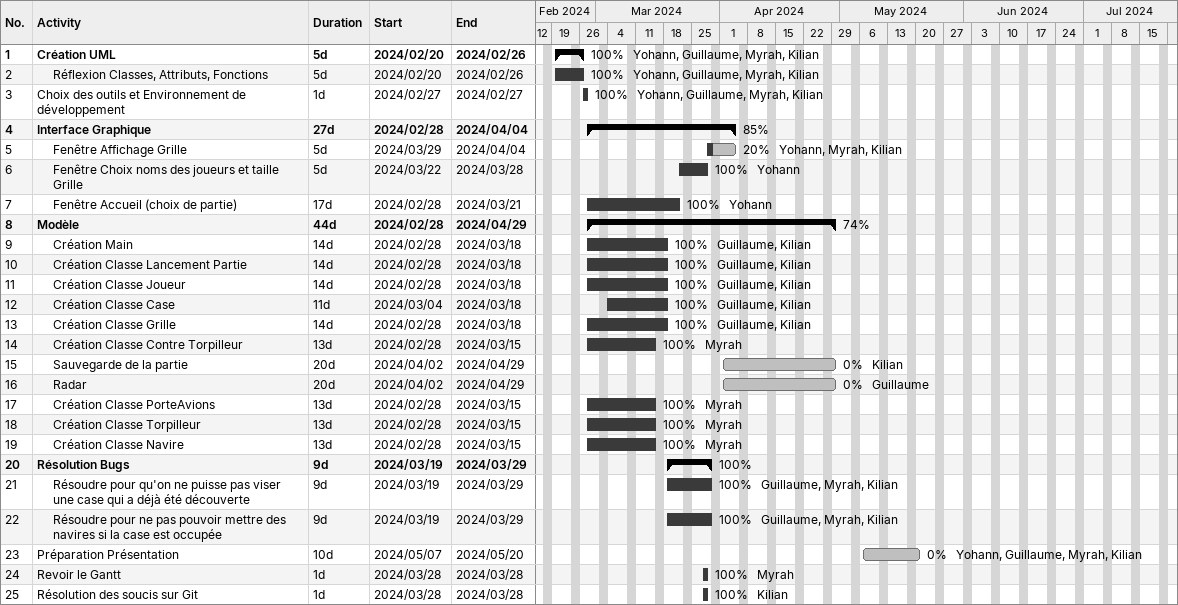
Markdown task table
| ID | Level | Task | Duration | Start | Finish | Resources | % complete |
|---|---|---|---|---|---|---|---|
| 1 | 1 | **Création UML** | 5d | 2024-02-20 | 2024-02-26 | Yohann, Guillaume, Myrah, Kilian | 100 |
| 2 | 2 | Réflexion Classes, Attributs, Fonctions | 5d | 2024-02-20 | 2024-02-26 | Yohann, Guillaume, Myrah, Kilian | 100 |
| 3 | 1 | Choix des outils et Environnement de développement | 1d | 2024-02-27 | 2024-02-27 | Yohann, Guillaume, Myrah, Kilian | 100 |
| 4 | 1 | **Interface Graphique** | 27d | 2024-02-28 | 2024-04-04 |  | 85 |
| 5 | 2 | Fenêtre Affichage Grille | 5d | 2024-03-29 | 2024-04-04 | Yohann, Myrah, Kilian | 20 |
| 6 | 2 | Fenêtre Choix noms des joueurs et taille Grille | 5d | 2024-03-22 | 2024-03-28 | Yohann | 100 |
| 7 | 2 | Fenêtre Accueil (choix de partie) | 17d | 2024-02-28 | 2024-03-21 | Yohann | 100 |
| 8 | 1 | **Modèle** | 44d | 2024-02-28 | 2024-04-29 |  | 74 |
| 9 | 2 | Création Main | 14d | 2024-02-28 | 2024-03-18 | Guillaume, Kilian | 100 |
| 10 | 2 | Création Classe Lancement Partie | 14d | 2024-02-28 | 2024-03-18 | Guillaume, Kilian | 100 |
| 11 | 2 | Création Classe Joueur | 14d | 2024-02-28 | 2024-03-18 | Guillaume, Kilian | 100 |
| 12 | 2 | Création Classe Case | 11d | 2024-03-04 | 2024-03-18 | Guillaume, Kilian | 100 |
| 13 | 2 | Création Classe Grille | 14d | 2024-02-28 | 2024-03-18 | Guillaume, Kilian | 100 |
| 14 | 2 | Création Classe Contre Torpilleur | 13d | 2024-02-28 | 2024-03-15 | Myrah | 100 |
| 15 | 2 | Sauvegarde de la partie | 20d | 2024-04-02 | 2024-04-29 | Kilian | 0 |
| 16 | 2 | Radar | 20d | 2024-04-02 | 2024-04-29 | Guillaume | 0 |
| 17 | 2 | Création Classe PorteAvions | 13d | 2024-02-28 | 2024-03-15 | Myrah | 100 |
| 18 | 2 | Création Classe Torpilleur | 13d | 2024-02-28 | 2024-03-15 | Myrah | 100 |
| 19 | 2 | Création Classe Navire | 13d | 2024-02-28 | 2024-03-15 | Myrah | 100 |
| 20 | 1 | **Résolution Bugs** | 9d | 2024-03-19 | 2024-03-29 |  | 100 |
| 21 | 2 | Résoudre pour qu'on ne puisse pas viser une case qui a déjà été découverte | 9d | 2024-03-19 | 2024-03-29 | Guillaume, Myrah, Kilian | 100 |
| 22 | 2 | Résoudre pour ne pas pouvoir mettre des navires si la case est occupée | 9d | 2024-03-19 | 2024-03-29 | Guillaume, Myrah, Kilian | 100 |
| 23 | 1 | Préparation Présentation | 10d | 2024-05-07 | 2024-05-20 | Yohann, Guillaume, Myrah, Kilian | 0 |
| 24 | 1 | Revoir le Gantt | 1d | 2024-03-28 | 2024-03-28 | Myrah | 100 |
| 25 | 1 | Résolution des soucis sur Git | 1d | 2024-03-28 | 2024-03-28 | Kilian | 100 |
